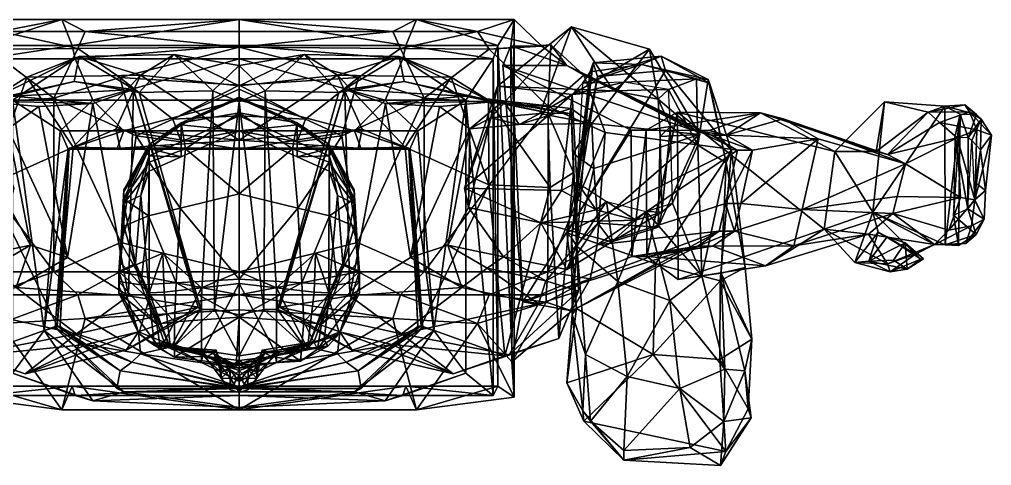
# Model space of a CAD drawing. Extents: x -3.92 to 3.92, y -1.16 to 1.17.
# Drawn here: x -1.14 to 3.92, y -1.16 to 1.17 of the extents above; entities that cross this region are included whole.
import ezdxf

# ---------------------------------------------------------------- set-up
doc = ezdxf.new("R2010")
doc.units = 0

# ---------------------------------------------------------------- blocks, each defined once
blk = doc.blocks.new('Cube')
at = {"layer": 'Meshes'}
mesh = blk.add_polyface(dxfattribs=at)
corners = [(-1.373372, 0.78206, 1.612115), (-1.706766, 0.781637, 2.048761), (-1.415087, 0.88395, 1.676785), (-1.577044, 0.88203, 2.254916), (-1.242259, 0.958495, 2.258084), (-1.432849, 1.021871, 1.68875), (-1.303426, 0.866958, 2.474197), (-1.609944, 0.567757, 2.657402), (-0.964696, 0.612161, 2.725745), (-1.180923, 0.60118, 0.977896), (-1.322887, 0.817465, 1.358009), (-0.853262, 0.817465, 1.349837), (-0.761695, 0.60118, 0.970737), (-0.931527, 0.441318, 0.678885), (-0.600835, 0.441318, 0.678885), (-1.105152, 0.721459, -0.763349), (-0.51345, 0.731569, -0.767346), (-0.834027, 0.82942, -1.277728), (-0.86511, 0.356437, -0.233447), (-0.641583, 0.450413, -0.233447), (-0.84071, 0.870977, 2.482102), (-0.801257, 0.958495, 2.285171), (-0.924187, 1.021871, 1.683001), (-1.34764, 0.886755, 1.50355), (-0.869228, 0.886755, 1.504915), (-0.535975, 0.415667, 2.956937), (-0.622229, 0.719049, 2.721795), (-1.735168, 0.631855, -6.793562), (-1.346424, 0.673793, -5.361043), (-1.173686, 0.142995, -5.408196), (-1.731555, 0.983348, -5.253246), (-1.310858, 0.51011, -4.377701), (-1.458907, 0.474171, -3.998127), (-1.202508, 0.451519, -4.069892), (-1.567257, 0.532761, -4.305936), (-1.376909, 0.598823, -3.689046), (-1.043315, 0.569351, -3.782417), (-1.729586, 0.531023, -3.540801), (-1.175863, 0.621556, -2.616659), (-0.76254, 0.584073, -2.769218), (-1.607751, 0.535326, -2.392582), (-1.298737, 0.601311, -1.408958), (-0.859678, 0.698916, -1.741445), (-0.550654, 0.656488, -1.990593), (-0.520507, 0.641489, -1.659853), (-1.301802, 0.161581, -1.34299)]
mesh.append_faces([[corners[k] for k in face] for face in [(0, 1, 2), (3, 4, 5), (2, 3, 5), (3, 6, 4), (7, 8, 6), (9, 10, 11), (12, 9, 11), (13, 9, 12), (14, 13, 12), (15, 16, 17), (16, 18, 19), (16, 15, 18), (4, 6, 20), (21, 4, 20), (22, 4, 21), (22, 5, 4), (23, 5, 22), (24, 23, 22), (25, 26, 8), (8, 20, 6), (8, 26, 20), (24, 11, 10), (23, 24, 10), (27, 28, 29), (28, 30, 31), (29, 28, 31), (31, 32, 33), (31, 34, 32), (33, 35, 36), (33, 32, 35), (35, 37, 38), (35, 38, 39), (36, 35, 39), (40, 41, 42), (38, 40, 42), (38, 42, 43), (39, 38, 43), (41, 15, 17), (42, 41, 17), (42, 17, 44), (43, 42, 44), (41, 45, 15)]])
mesh = blk.add_polyface(dxfattribs=at)
corners = [(-0.627398, -0.367466, 4.069356), (-0.599877, 0.064049, 3.818576), (-0.627398, -0.289998, 3.762071), (-0.599877, 0.124153, 4.125861), (-0.627398, -0.401982, 4.21578), (-0.599877, 0.135125, 4.272285), (-0.627398, -0.343069, 4.285899), (-0.601371, -0.054798, 4.390305), (-0.599877, 0.088533, 4.342404), (-0.622534, -0.238342, 4.357567), (-1.478766, -0.449127, 1.596035), (-1.415087, 0.88395, 1.676785), (-1.420644, -0.76095, 1.684977), (-1.373372, 0.78206, 1.612115), (-1.432849, 1.021871, 1.68875), (-1.609944, 0.567757, 2.657402), (-0.964695, -0.29284, 2.566086), (-0.964696, 0.612161, 2.725745), (-1.609349, -0.29284, 2.525285), (-0.620041, 0.351496, -0.053148), (-0.641583, 0.450413, -0.233447), (-0.86511, 0.356437, -0.233447), (-0.885078, 0.351496, -0.053148), (-0.636479, 0.345812, 0.154294), (-0.889989, 0.345812, 0.154294), (-0.931527, 0.441318, 0.678885), (-0.600835, 0.441318, 0.678885), (-1.322886, -0.936249, 1.358009), (-1.322887, 0.817465, 1.358009), (-1.180923, 0.60118, 0.977896), (-1.015113, -0.598255, 0.678885), (-0.932091, -0.57726, -0.035337), (-0.948697, -0.572765, -0.233447), (-1.679487, 0.13056, -6.709111), (-1.173686, 0.142995, -5.408196), (-1.571682, -0.036973, -5.329248), (-1.195858, 0.041894, -4.389563), (-1.377707, -0.21463, -4.356534), (-1.310858, 0.51011, -4.377701), (-1.087509, -0.153408, -4.101284), (-1.202508, 0.451519, -4.069892), (-1.043315, 0.569351, -3.782417), (-0.893692, -0.217705, -3.823261), (-0.76254, 0.584073, -2.769218), (-0.577051, -0.416924, -2.836332), (-0.550654, 0.656488, -1.990593), (-1.620253, 0.146846, -2.335595), (-1.301802, 0.161581, -1.34299), (-1.298737, 0.601311, -1.408958), (-1.385389, -0.729011, -1.520337), (-1.105152, 0.721459, -0.763349), (-1.432848, -0.944433, 1.698649), (-1.34764, 0.886755, 1.50355), (-0.616778, -0.139994, 2.871248), (-0.535975, 0.415667, 2.956937), (-1.347639, -0.886756, 1.50355)]
mesh.append_faces([[corners[k] for k in face] for face in [(0, 1, 2), (0, 3, 1), (4, 5, 3), (6, 5, 4), (7, 8, 6), (9, 7, 6), (10, 11, 12), (10, 13, 11), (12, 11, 14), (15, 16, 17), (15, 18, 16), (19, 20, 21), (22, 19, 21), (23, 19, 22), (24, 23, 22), (24, 25, 26), (23, 24, 26), (27, 28, 29), (30, 29, 25), (31, 24, 22), (32, 22, 21), (33, 34, 35), (35, 36, 37), (35, 34, 36), (34, 38, 36), (37, 36, 39), (36, 40, 39), (36, 38, 40), (40, 41, 42), (39, 40, 42), (42, 43, 44), (42, 41, 43), (44, 43, 45), (46, 47, 48), (46, 49, 47), (47, 21, 50), (47, 32, 21), (30, 25, 24), (51, 14, 52), (53, 17, 16), (53, 54, 17), (55, 52, 28)]])
mesh = blk.add_polyface(dxfattribs=at)
corners = [(-1.600108, -0.449704, 2.288909), (-1.242258, -0.560993, 2.299163), (-1.303425, -0.411623, 2.474197), (-1.420644, -0.76095, 1.684977), (-1.432848, -0.944433, 1.698649), (-1.432849, 1.021871, 1.68875), (-1.609349, -0.29284, 2.525285), (-0.964695, -0.29284, 2.566086), (-1.180922, -0.820662, 0.994879), (-0.853262, -0.936249, 1.349837), (-1.322886, -0.936249, 1.358009), (-0.761695, -0.964468, 0.98772), (-1.015113, -0.598255, 0.678885), (-0.600835, -0.916452, 0.678885), (-0.957576, -0.582432, 0.172104), (-0.840709, -0.411623, 2.466025), (-0.801257, -0.535571, 2.32625), (-0.924187, -1.011478, 1.6929), (-1.347639, -0.886756, 1.50355), (-0.869227, -0.886756, 1.504915), (-1.180923, 0.60118, 0.977896), (-0.932091, -0.57726, -0.035337), (-0.889989, 0.345812, 0.154294), (-0.948697, -0.572765, -0.233447), (-0.885078, 0.351496, -0.053148), (-1.377707, -0.21463, -4.356534), (-1.293105, -0.273221, -4.048725), (-1.599007, -0.339033, -4.000779), (-1.087509, -0.153408, -4.101284), (-1.161252, -0.373591, -3.754878), (-1.55919, -0.459217, -3.692497), (-0.893692, -0.217705, -3.823261), (-0.846769, -0.615182, -2.714307), (-1.40729, -0.724084, -2.60235), (-0.577051, -0.416924, -2.836332), (-0.589072, -0.700977, -1.882629), (-1.115148, -0.824245, -1.681281), (-1.666604, -0.63995, -2.502485), (-1.385389, -0.729011, -1.520337), (-0.796046, -0.671149, -1.005469), (-1.301802, 0.161581, -1.34299), (-1.34764, 0.886755, 1.50355), (-1.322887, 0.817465, 1.358009)]
mesh.append_faces([[corners[k] for k in face] for face in [(0, 1, 2), (3, 4, 1), (0, 3, 1), (3, 5, 4), (6, 2, 7), (8, 9, 10), (8, 11, 9), (12, 11, 8), (13, 12, 14), (1, 15, 2), (1, 16, 15), (17, 16, 1), (18, 19, 17), (7, 2, 15), (19, 10, 9), (19, 18, 10), (8, 10, 20), (12, 8, 20), (21, 14, 22), (23, 21, 24), (25, 26, 27), (25, 28, 26), (26, 29, 30), (27, 26, 30), (28, 31, 29), (26, 28, 29), (30, 32, 33), (30, 29, 32), (29, 34, 32), (29, 31, 34), (32, 35, 36), (33, 32, 36), (37, 36, 38), (37, 33, 36), (38, 39, 23), (38, 36, 39), (40, 38, 23), (14, 12, 22), (18, 4, 41), (18, 42, 10), (4, 17, 1), (18, 17, 4)]])
mesh = blk.add_polyface(dxfattribs=at)
corners = [(0, 0.534952, 4.568282), (0, 0.617598, 4.431037), (-0.302159, 0.483614, 4.455084), (-0.278721, 0.348138, 4.626844), (-0.468463, 0.370811, 4.468319), (0, 0.610499, 4.14444), (-0.302159, 0.473098, 4.168487), (-0.468463, 0.349335, 4.181722), (0, 0.441149, 3.542988), (-0.302159, 0.30605, 3.567035), (0, 0.520507, 3.121778), (-0.302159, 0.385408, 3.145825), (-0.761695, 0.60118, 0.970737), (-0.853262, 0.817465, 1.349837), (0, 0.817465, 1.334988), (0, 0.60118, 0.957729), (-0.600835, 0.441318, 0.678885), (0, 0.441318, 0.678885), (-0.620041, 0.351496, -0.053148), (0, 0.392742, -0.233448), (-0.641583, 0.450413, -0.233447), (0, 0.78226, -1.283302), (0, 0.592909, -1.659853), (-0.136354, 0.650581, -1.659853), (-0.338574, 0.839016, -1.279707), (-0.520507, 0.641489, -1.659853), (-0.834027, 0.82942, -1.277728), (0, 0.675747, -0.774609), (-0.51345, 0.731569, -0.767346), (0, 0.345812, 0.154294), (-0.636479, 0.345812, 0.154294), (-0.801257, 0.958495, 2.285171), (-0.84071, 0.870977, 2.482102), (0, 0.87828, 2.496464), (0, 0.958495, 2.334383), (0, 1.021871, 1.672556), (-0.924187, 1.021871, 1.683001), (-0.869228, 0.886755, 1.504915), (0, 0.886755, 1.507394), (0, 0.659087, 2.876531), (-0.345704, 0.502081, 2.928393), (-0.535975, 0.415667, 2.956937), (0, 0.678885, 2.714618), (-0.622229, 0.719049, 2.721795)]
mesh.append_faces([[corners[k] for k in face] for face in [(0, 1, 2), (3, 0, 2), (3, 2, 4), (1, 5, 6), (2, 1, 6), (2, 6, 7), (4, 2, 7), (6, 8, 9), (6, 5, 8), (8, 10, 11), (9, 8, 11), (12, 13, 14), (15, 12, 14), (16, 12, 15), (17, 16, 15), (18, 19, 20), (21, 22, 23), (24, 21, 23), (24, 23, 25), (26, 24, 25), (27, 21, 24), (28, 27, 24), (28, 24, 26), (28, 20, 19), (27, 28, 19), (29, 16, 17), (29, 30, 16), (31, 32, 33), (34, 31, 33), (35, 31, 34), (35, 36, 31), (37, 36, 35), (38, 37, 35), (10, 39, 40), (11, 10, 40), (11, 40, 41), (40, 42, 43), (40, 39, 42), (41, 40, 43), (43, 33, 32), (43, 42, 33), (38, 14, 13), (37, 38, 13)]])
mesh = blk.add_polyface(dxfattribs=at)
corners = [(0.302159, 0.483614, 4.455084), (0, 0.617598, 4.431037), (0, 0.534952, 4.568282), (0.278721, 0.348138, 4.626844), (0.468463, 0.370811, 4.468319), (0.302159, 0.473098, 4.168487), (0, 0.610499, 4.14444), (0.468463, 0.349335, 4.181722), (0.302159, 0.30605, 3.567035), (0, 0.441149, 3.542988), (0.302159, 0.385408, 3.145825), (0, 0.520507, 3.121778), (0, 0.817465, 1.334988), (0.853262, 0.817465, 1.349837), (0.761695, 0.60118, 0.970737), (0, 0.60118, 0.957729), (0.600835, 0.441318, 0.678885), (0, 0.441318, 0.678885), (0.641583, 0.450413, -0.233447), (0, 0.392742, -0.233448), (0.620041, 0.351496, -0.053148), (0.136354, 0.650581, -1.659853), (0, 0.592909, -1.659853), (0, 0.78226, -1.283302), (0.338574, 0.839016, -1.279707), (0.520507, 0.641489, -1.659853), (0.834027, 0.82942, -1.277728), (0, 0.675747, -0.774609), (0.51345, 0.731569, -0.767346), (0, 0.345812, 0.154294), (0.636479, 0.345812, 0.154294), (0, 0.87828, 2.496464), (0.84071, 0.870977, 2.482102), (0.801257, 0.958495, 2.285171), (0, 0.958495, 2.334383), (0, 1.021871, 1.672556), (0.924187, 1.021871, 1.683001), (0.869228, 0.886755, 1.504915), (0, 0.886755, 1.507394), (0.345704, 0.502081, 2.928393), (0, 0.659087, 2.876531), (0.535975, 0.415667, 2.956937), (0.622229, 0.719049, 2.721795), (0, 0.678885, 2.714618)]
mesh.append_faces([[corners[k] for k in face] for face in [(0, 1, 2), (0, 2, 3), (4, 0, 3), (5, 6, 1), (5, 1, 0), (7, 5, 0), (7, 0, 4), (8, 9, 5), (9, 6, 5), (10, 11, 9), (12, 13, 14), (12, 14, 15), (15, 14, 16), (15, 16, 17), (18, 19, 20), (21, 22, 23), (21, 23, 24), (25, 21, 24), (25, 24, 26), (24, 23, 27), (24, 27, 28), (26, 24, 28), (19, 18, 28), (19, 28, 27), (17, 16, 29), (16, 30, 29), (31, 32, 33), (31, 33, 34), (34, 33, 35), (33, 36, 35), (35, 36, 37), (35, 37, 38), (39, 40, 11), (39, 11, 10), (41, 39, 10), (42, 43, 39), (43, 40, 39), (42, 39, 41), (32, 31, 42), (31, 43, 42), (13, 12, 38), (13, 38, 37)]])
mesh = blk.add_polyface(dxfattribs=at)
corners = [(1.432849, 1.021871, 1.68875), (1.242259, 0.958495, 2.258084), (1.577044, 0.88203, 2.254916), (1.415087, 0.88395, 1.676785), (1.303426, 0.866958, 2.474197), (0.964696, 0.612161, 2.725745), (1.609944, 0.567757, 2.657402), (0.853262, 0.817465, 1.349837), (1.322887, 0.817465, 1.358009), (1.180923, 0.60118, 0.977896), (0.761695, 0.60118, 0.970737), (0.931527, 0.441318, 0.678885), (0.600835, 0.441318, 0.678885), (0.834027, 0.82942, -1.277728), (0.51345, 0.731569, -0.767346), (1.105152, 0.721459, -0.763349), (0.641583, 0.450413, -0.233447), (0.86511, 0.356437, -0.233447), (0.84071, 0.870977, 2.482102), (0.801257, 0.958495, 2.285171), (0.924187, 1.021871, 1.683001), (1.34764, 0.886755, 1.50355), (0.869228, 0.886755, 1.504915), (0.622229, 0.719049, 2.721795), (0.535975, 0.415667, 2.956937), (1.173686, 0.142995, -5.408196), (1.346424, 0.673793, -5.361043), (1.735168, 0.631855, -6.793562), (1.310858, 0.51011, -4.377701), (1.731555, 0.983348, -5.253246), (1.202508, 0.451519, -4.069892), (1.458907, 0.474171, -3.998127), (1.567257, 0.532761, -4.305936), (1.043315, 0.569351, -3.782417), (1.376909, 0.598823, -3.689046), (1.175863, 0.621556, -2.616659), (1.729586, 0.531023, -3.540801), (0.76254, 0.584073, -2.769218), (0.859678, 0.698916, -1.741445), (1.298737, 0.601311, -1.408958), (1.607751, 0.535326, -2.392582), (0.550654, 0.656488, -1.990593), (0.520507, 0.641489, -1.659853), (1.301802, 0.161581, -1.34299)]
mesh.append_faces([[corners[k] for k in face] for face in [(0, 1, 2), (0, 2, 3), (1, 4, 2), (4, 5, 6), (7, 8, 9), (7, 9, 10), (10, 9, 11), (10, 11, 12), (13, 14, 15), (16, 17, 14), (17, 15, 14), (18, 4, 1), (18, 1, 19), (19, 1, 20), (1, 0, 20), (20, 0, 21), (20, 21, 22), (5, 23, 24), (4, 18, 5), (18, 23, 5), (8, 7, 22), (8, 22, 21), (25, 26, 27), (28, 29, 26), (28, 26, 25), (30, 31, 28), (31, 32, 28), (33, 34, 30), (34, 31, 30), (35, 36, 34), (37, 35, 34), (37, 34, 33), (38, 39, 40), (38, 40, 35), (41, 38, 35), (41, 35, 37), (13, 15, 39), (13, 39, 38), (42, 13, 38), (42, 38, 41), (15, 17, 43), (15, 43, 39)]])
mesh = blk.add_polyface(dxfattribs=at)
corners = [(0.627398, -0.289998, 3.762071), (0.599877, 0.064049, 3.818576), (0.627398, -0.367466, 4.069356), (0.599877, 0.124153, 4.125861), (0.599877, 0.135125, 4.272285), (0.627398, -0.401982, 4.21578), (0.627398, -0.343069, 4.285899), (0.599877, 0.088533, 4.342404), (0.601371, -0.054798, 4.390305), (0.622534, -0.238342, 4.357567), (1.420644, -0.76095, 1.684977), (1.415087, 0.88395, 1.676785), (1.478766, -0.449127, 1.596035), (1.373372, 0.78206, 1.612115), (1.432849, 1.021871, 1.68875), (0.964696, 0.612161, 2.725745), (0.964695, -0.29284, 2.566086), (1.609944, 0.567757, 2.657402), (1.609349, -0.29284, 2.525285), (0.86511, 0.356437, -0.233447), (0.641583, 0.450413, -0.233447), (0.620041, 0.351496, -0.053148), (0.885078, 0.351496, -0.053148), (0.636479, 0.345812, 0.154294), (0.889989, 0.345812, 0.154294), (0.600835, 0.441318, 0.678885), (0.931527, 0.441318, 0.678885), (1.180923, 0.60118, 0.977896), (1.322887, 0.817465, 1.358009), (1.322886, -0.936249, 1.358009), (1.015113, -0.598255, 0.678885), (0.932091, -0.57726, -0.035337), (0.948697, -0.572765, -0.233447), (1.571682, -0.036973, -5.329248), (1.173686, 0.142995, -5.408196), (1.679487, 0.13056, -6.709111), (1.377707, -0.21463, -4.356534), (1.195858, 0.041894, -4.389563), (1.310858, 0.51011, -4.377701), (1.087509, -0.153408, -4.101284), (1.202508, 0.451519, -4.069892), (0.893692, -0.217705, -3.823261), (1.043315, 0.569351, -3.782417), (0.577051, -0.416924, -2.836332), (0.76254, 0.584073, -2.769218), (0.550654, 0.656488, -1.990593), (1.298737, 0.601311, -1.408958), (1.301802, 0.161581, -1.34299), (1.620253, 0.146846, -2.335595), (1.385389, -0.729011, -1.520337), (1.34764, 0.886755, 1.50355), (1.432848, -0.944433, 1.698649), (0.616778, -0.139994, 2.871248), (0.535975, 0.415667, 2.956937), (1.347639, -0.886756, 1.50355)]
mesh.append_faces([[corners[k] for k in face] for face in [(0, 1, 2), (1, 3, 2), (3, 4, 5), (5, 4, 6), (4, 7, 6), (6, 7, 8), (6, 8, 9), (10, 11, 12), (11, 13, 12), (14, 11, 10), (15, 16, 17), (16, 18, 17), (19, 20, 21), (19, 21, 22), (22, 21, 23), (22, 23, 24), (25, 26, 24), (25, 24, 23), (27, 28, 29), (26, 27, 30), (22, 24, 31), (19, 22, 32), (33, 34, 35), (36, 37, 33), (37, 34, 33), (37, 38, 34), (39, 37, 36), (39, 40, 37), (40, 38, 37), (41, 42, 40), (41, 40, 39), (43, 44, 41), (44, 42, 41), (45, 44, 43), (46, 47, 48), (47, 49, 48), (19, 32, 47), (24, 26, 30), (50, 14, 51), (16, 15, 52), (15, 53, 52), (28, 50, 54)]])
mesh = blk.add_polyface(dxfattribs=at)
corners = [(1.303425, -0.411623, 2.474197), (1.242258, -0.560993, 2.299163), (1.600108, -0.449704, 2.288909), (1.432848, -0.944433, 1.698649), (1.420644, -0.76095, 1.684977), (1.432849, 1.021871, 1.68875), (0.964695, -0.29284, 2.566086), (1.609349, -0.29284, 2.525285), (1.322886, -0.936249, 1.358009), (0.853262, -0.936249, 1.349837), (1.180922, -0.820662, 0.994879), (0.761695, -0.964468, 0.98772), (1.015113, -0.598255, 0.678885), (0.957576, -0.582432, 0.172104), (0.600835, -0.916452, 0.678885), (0.840709, -0.411623, 2.466025), (0.801257, -0.535571, 2.32625), (0.924187, -1.011478, 1.6929), (1.347639, -0.886756, 1.50355), (0.869227, -0.886756, 1.504915), (1.180923, 0.60118, 0.977896), (0.889989, 0.345812, 0.154294), (0.932091, -0.57726, -0.035337), (0.885078, 0.351496, -0.053148), (0.948697, -0.572765, -0.233447), (1.599007, -0.339033, -4.000779), (1.293105, -0.273221, -4.048725), (1.377707, -0.21463, -4.356534), (1.087509, -0.153408, -4.101284), (1.55919, -0.459217, -3.692497), (1.161252, -0.373591, -3.754878), (0.893692, -0.217705, -3.823261), (1.40729, -0.724084, -2.60235), (0.846769, -0.615182, -2.714307), (0.577051, -0.416924, -2.836332), (1.115148, -0.824245, -1.681281), (0.589072, -0.700977, -1.882629), (1.385389, -0.729011, -1.520337), (1.666604, -0.63995, -2.502485), (0.796046, -0.671149, -1.005469), (1.301802, 0.161581, -1.34299), (1.34764, 0.886755, 1.50355), (1.322887, 0.817465, 1.358009)]
mesh.append_faces([[corners[k] for k in face] for face in [(0, 1, 2), (1, 3, 4), (1, 4, 2), (3, 5, 4), (6, 0, 7), (8, 9, 10), (9, 11, 10), (10, 11, 12), (13, 12, 14), (0, 15, 1), (15, 16, 1), (1, 16, 17), (1, 17, 3), (3, 17, 18), (17, 19, 18), (15, 0, 6), (9, 8, 19), (8, 18, 19), (20, 8, 10), (20, 10, 12), (21, 13, 22), (23, 22, 24), (25, 26, 27), (26, 28, 27), (29, 30, 26), (29, 26, 25), (30, 31, 28), (30, 28, 26), (32, 33, 29), (33, 30, 29), (33, 34, 30), (34, 31, 30), (35, 36, 33), (35, 33, 32), (37, 35, 38), (35, 32, 38), (24, 39, 37), (39, 35, 37), (24, 37, 40), (21, 12, 13), (41, 3, 18), (8, 42, 18)]])
mesh = blk.add_polyface(dxfattribs=at)
corners = [(1.845332, 0.796205, -7.818512), (1.731704, -0.114817, -7.672241), (1.866604, 0.724302, -7.961613), (1.707766, -0.089554, -7.921942), (1.828701, 0.749811, -7.565182), (1.7603, -0.157992, -7.367182), (1.789343, 0.688909, -7.137147), (1.759474, 0.175213, -7.072292), (1.373372, 0.78206, 1.612115), (1.706766, 0.781637, 2.048761), (2.369824, 0.443466, 0.553722), (1.478766, -0.449127, 1.596035), (2.043044, 0.445306, 0.401463), (1.415087, 0.88395, 1.676785), (1.577044, 0.88203, 2.254916), (1.624329, 0.890157, 2.259058), (1.796561, 0.732591, 2.171437), (1.609944, 0.567757, 2.657402), (1.609349, -0.29284, 2.525285), (1.906521, 0.433323, 2.414227), (1.303426, 0.866958, 2.474197), (1.735168, 0.631855, -6.793562), (1.951503, 0.650626, -6.750188), (2.005678, 0.694931, -7.094064), (1.860407, 0.031273, -6.785388), (1.679487, 0.13056, -6.709111), (1.346424, 0.673793, -5.361043), (1.731555, 0.983348, -5.253246), (1.173686, 0.142995, -5.408196), (1.567257, 0.532761, -4.305936), (1.838322, 0.480651, -4.191996), (2.138715, 0.866704, -5.082099), (1.310858, 0.51011, -4.377701), (1.458907, 0.474171, -3.998127), (1.729972, 0.558772, -3.877676), (1.740279, 0.324004, -3.843959), (1.848628, 0.245883, -4.158278), (1.76007, -0.151477, -3.946744), (1.376909, 0.598823, -3.689046), (1.729586, 0.531023, -3.540801), (1.742995, 0.225572, -3.496932), (1.175863, 0.621556, -2.616659), (1.607751, 0.535326, -2.392582), (1.620253, 0.146846, -2.335595), (1.298737, 0.601311, -1.408958)]
mesh.append_faces([[corners[k] for k in face] for face in [(0, 1, 2), (1, 3, 2), (4, 5, 1), (4, 1, 0), (6, 7, 4), (7, 5, 4), (8, 9, 10), (11, 8, 12), (13, 14, 9), (13, 9, 8), (14, 15, 9), (15, 16, 9), (17, 18, 19), (15, 17, 16), (17, 19, 16), (20, 15, 14), (20, 17, 15), (21, 22, 23), (21, 23, 6), (24, 25, 7), (25, 21, 7), (21, 6, 7), (26, 27, 22), (26, 22, 21), (28, 21, 25), (29, 30, 31), (29, 31, 27), (32, 29, 27), (33, 34, 30), (33, 30, 29), (34, 35, 30), (35, 36, 30), (35, 37, 36), (38, 39, 34), (38, 34, 33), (39, 40, 35), (39, 35, 34), (40, 37, 35), (41, 42, 39), (42, 43, 40), (42, 40, 39), (44, 43, 42)]])
mesh = blk.add_polyface(dxfattribs=at)
corners = [(2.220997, 0.756358, -7.937686), (1.866604, 0.724302, -7.961613), (1.707766, -0.089554, -7.921942), (2.564892, 0.337771, -7.901102), (2.199724, 0.82984, -7.831677), (1.845332, 0.796205, -7.818512), (2.450443, 0.689946, -7.874859), (2.382426, 0.712671, -7.441947), (2.096442, 0.786826, -7.524027), (2.443192, 0.709056, -7.584347), (1.828701, 0.749811, -7.565182), (2.257333, 0.065535, -7.036491), (2.247364, 0.46415, -6.974963), (2.390396, 0.366661, -7.263831), (2.236752, 0.656633, -7.014215), (2.005678, 0.694931, -7.094064), (1.789343, 0.688909, -7.137147), (2.124197, -0.212371, 0.20835), (2.121558, 0.445306, 0.228732), (2.2835, 0.538297, -0.331851), (2.043044, 0.445306, 0.401463), (2.369824, 0.443466, 0.553722), (2.448338, 0.443466, 0.380991), (2.045683, -0.212371, 0.38108), (1.373372, 0.78206, 1.612115), (1.706766, 0.781637, 2.048761), (1.796561, 0.732591, 2.171437), (2.459382, 0.419873, 0.59743), (1.906521, 0.433323, 2.414227), (1.864951, -0.150922, 2.288819), (2.597244, 0.341016, 0.704223), (1.951503, 0.650626, -6.750188), (2.182577, 0.607443, -6.672872), (2.193189, 0.412894, -6.645649), (2.203158, 0.018869, -6.731816), (1.731555, 0.983348, -5.253246), (2.138715, 0.866704, -5.082099), (2.399834, 0.423213, -5.031453), (2.183925, -0.059456, -5.185843), (1.838322, 0.480651, -4.191996), (1.848628, 0.245883, -4.158278), (1.86842, -0.03868, -4.261063)]
mesh.append_faces([[corners[k] for k in face] for face in [(0, 1, 2), (3, 0, 2), (4, 5, 1), (4, 1, 0), (4, 0, 6), (7, 8, 9), (8, 4, 9), (8, 10, 5), (8, 5, 4), (11, 12, 13), (12, 14, 13), (14, 7, 13), (15, 16, 8), (16, 10, 8), (14, 15, 7), (15, 8, 7), (17, 18, 19), (20, 21, 22), (20, 22, 18), (23, 20, 18), (24, 21, 20), (25, 26, 27), (25, 27, 21), (28, 29, 30), (26, 28, 30), (26, 30, 27), (31, 32, 14), (31, 14, 15), (32, 33, 12), (32, 12, 14), (33, 34, 12), (34, 11, 12), (35, 36, 32), (35, 32, 31), (36, 37, 32), (37, 33, 32), (37, 38, 33), (38, 34, 33), (39, 40, 37), (39, 37, 36), (40, 41, 37), (41, 38, 37)]])
mesh = blk.add_polyface(dxfattribs=at)
corners = [(2.564892, 0.337771, -7.901102), (2.450443, 0.689946, -7.874859), (2.220997, 0.756358, -7.937686), (2.538553, 0.274594, -7.711964), (2.637513, -0.268887, -7.881016), (2.443192, 0.709056, -7.584347), (2.199724, 0.82984, -7.831677), (2.390396, 0.366661, -7.263831), (2.382426, 0.712671, -7.441947), (2.411655, -0.312604, -7.381032), (2.257333, 0.065535, -7.036491), (3.301651, 0.019242, -1.817638), (3.363061, 0.593387, -1.741405), (3.676681, 0.570153, -2.119983), (3.104249, 0.334936, -1.26977), (3.318709, 0.333803, -1.211837), (3.590799, 0.538983, -1.724747), (3.377693, 0.319265, -1.194758), (3.04906, -0.070326, -1.292024), (3.428131, 0.099657, -1.176282), (3.406646, 0.010836, -1.180681), (3.758304, 0.095104, -1.673445), (3.472663, 0.270673, -1.14448), (3.741856, 0.405653, -1.678175), (2.2835, 0.538297, -0.331851), (2.715949, 0.535862, -0.130357), (2.834467, 0.50464, -0.072515), (2.286993, -0.33205, -0.358825), (2.934386, 0.033007, -0.014863), (3.016908, 0.400284, 0.068812), (2.121558, 0.445306, 0.228732), (2.448338, 0.443466, 0.380991), (2.537896, 0.419873, 0.424699), (2.675758, 0.341016, 0.531493), (2.6134, 0.063484, 0.468264), (2.369824, 0.443466, 0.553722), (2.459382, 0.419873, 0.59743), (2.597244, 0.341016, 0.704223), (2.534885, 0.063484, 0.640995)]
mesh.append_faces([[corners[k] for k in face] for face in [(0, 1, 2), (3, 0, 4), (3, 5, 1), (3, 1, 0), (5, 6, 1), (7, 8, 5), (7, 5, 3), (9, 7, 3), (10, 7, 9), (11, 12, 13), (14, 15, 12), (15, 16, 12), (15, 17, 16), (18, 14, 11), (14, 12, 11), (19, 20, 21), (17, 22, 23), (24, 25, 14), (25, 15, 14), (25, 26, 15), (26, 17, 15), (27, 24, 18), (24, 14, 18), (28, 20, 19), (29, 28, 22), (28, 19, 22), (26, 29, 22), (26, 22, 17), (30, 31, 25), (30, 25, 24), (31, 32, 25), (32, 26, 25), (33, 34, 29), (34, 28, 29), (32, 33, 29), (32, 29, 26), (35, 36, 32), (35, 32, 31), (37, 38, 33), (38, 34, 33), (36, 37, 33), (36, 33, 32)]])
mesh = blk.add_polyface(dxfattribs=at)
corners = [(-0.599877, 0.064049, 3.818576), (-0.512115, 0.104594, 3.603378), (-0.539637, -0.249453, 3.546873), (-0.627398, -0.289998, 3.762071), (-0.627398, -0.343069, 4.285899), (-0.599877, 0.088533, 4.342404), (-0.599877, 0.135125, 4.272285), (-0.468463, 0.311052, 3.15906), (-0.468321, -0.401972, 3.168496), (-0.468463, 0.231694, 3.58027), (-0.468463, 0.349335, 4.181722), (-0.599877, 0.124153, 4.125861), (-0.468463, 0.370811, 4.468319), (-0.468463, 0.279616, 4.605564), (-0.471389, -0.000926, 4.699318), (-0.601371, -0.054798, 4.390305), (-0.512811, -0.360179, 4.635242), (0, -0.330208, 4.721148), (0, 0.114531, 4.83441), (-0.306563, 0.040089, 4.761845), (-0.327711, -0.349512, 4.657393), (0, 0.534952, 4.568282), (-0.278721, 0.348138, 4.626844), (-0.302159, 0.30605, 3.567035), (-0.302159, 0.473098, 4.168487), (-0.302159, 0.385408, 3.145825), (-0.620041, 0.351496, -0.053148), (0, 0.351496, -0.053148), (0, 0.392742, -0.233448), (0, 0.345812, 0.154294), (-0.636479, 0.345812, 0.154294), (-0.199461, -0.48926, -1.99942), (-0.520507, 0.641489, -1.659853), (-0.136354, 0.650581, -1.659853), (-0.128652, -0.48926, -1.99942), (0, 0.592909, -1.659853), (0, -0.516506, -1.99942), (-0.535975, 0.415667, 2.956937), (-0.397822, -0.194254, 2.867095), (-0.616778, -0.139994, 2.871248), (-0.622228, -0.292839, 2.618815), (-0.577051, -0.416924, -2.836332), (-0.550654, 0.656488, -1.990593), (-0.212807, -0.476563, -2.100898)]
mesh.append_faces([[corners[k] for k in face] for face in [(0, 1, 2), (3, 0, 2), (4, 5, 6), (1, 7, 8), (2, 1, 8), (1, 9, 7), (1, 0, 9), (0, 10, 9), (0, 11, 10), (6, 12, 10), (11, 6, 10), (5, 13, 12), (6, 5, 12), (5, 14, 13), (5, 15, 14), (15, 16, 14), (17, 18, 19), (20, 17, 19), (20, 19, 14), (18, 21, 22), (19, 18, 22), (19, 22, 13), (14, 19, 13), (13, 22, 12), (10, 23, 9), (10, 24, 23), (23, 25, 7), (9, 23, 7), (26, 27, 28), (29, 27, 26), (30, 29, 26), (31, 32, 33), (34, 31, 33), (34, 33, 35), (36, 34, 35), (7, 25, 37), (38, 39, 40), (41, 42, 43), (42, 32, 31), (43, 42, 31), (7, 37, 39), (8, 7, 39)]])
mesh = blk.add_polyface(dxfattribs=at)
corners = [(0.539637, -0.249453, 3.546873), (0.512115, 0.104594, 3.603378), (0.599877, 0.064049, 3.818576), (0.627398, -0.289998, 3.762071), (0.468321, -0.401972, 3.168496), (0.468463, 0.311052, 3.15906), (0.468463, 0.231694, 3.58027), (0.468463, 0.349335, 4.181722), (0.599877, 0.124153, 4.125861), (0.468463, 0.370811, 4.468319), (0.599877, 0.135125, 4.272285), (0.468463, 0.279616, 4.605564), (0.599877, 0.088533, 4.342404), (0.471389, -0.000926, 4.699318), (0.601371, -0.054798, 4.390305), (0.512811, -0.360179, 4.635242), (0.306563, 0.040089, 4.761845), (0, 0.114531, 4.83441), (0, -0.330208, 4.721148), (0.327711, -0.349512, 4.657393), (0.278721, 0.348138, 4.626844), (0, 0.534952, 4.568282), (0.302159, 0.30605, 3.567035), (0.302159, 0.473098, 4.168487), (0.302159, 0.385408, 3.145825), (0, 0.441149, 3.542988), (0, 0.392742, -0.233448), (0, 0.351496, -0.053148), (0.620041, 0.351496, -0.053148), (0, 0.345812, 0.154294), (0.636479, 0.345812, 0.154294), (0.136354, 0.650581, -1.659853), (0.520507, 0.641489, -1.659853), (0.199461, -0.48926, -1.99942), (0.128652, -0.48926, -1.99942), (0, 0.592909, -1.659853), (0, -0.516506, -1.99942), (0.535975, 0.415667, 2.956937), (0.622228, -0.292839, 2.618815), (0.616778, -0.139994, 2.871248), (0.397822, -0.194254, 2.867095), (0.212807, -0.476563, -2.100898), (0.550654, 0.656488, -1.990593), (0.577051, -0.416924, -2.836332)]
mesh.append_faces([[corners[k] for k in face] for face in [(0, 1, 2), (0, 2, 3), (4, 5, 1), (4, 1, 0), (5, 6, 1), (6, 2, 1), (6, 7, 2), (7, 8, 2), (7, 9, 10), (7, 10, 8), (9, 11, 12), (9, 12, 10), (11, 13, 12), (13, 14, 12), (13, 15, 14), (16, 17, 18), (16, 18, 19), (13, 16, 19), (20, 21, 17), (20, 17, 16), (11, 20, 16), (11, 16, 13), (9, 20, 11), (6, 22, 7), (22, 23, 7), (24, 25, 22), (5, 24, 22), (5, 22, 6), (26, 27, 28), (28, 27, 29), (28, 29, 30), (31, 32, 33), (31, 33, 34), (35, 31, 34), (35, 34, 36), (37, 24, 5), (38, 39, 40), (41, 42, 43), (33, 32, 42), (33, 42, 41), (39, 37, 5), (39, 5, 4)]])
mesh = blk.add_polyface(dxfattribs=at)
corners = [(3.831129, 0.082983, -2.629169), (3.862575, 0.342434, -2.613393), (3.818322, 0.390954, -2.634579), (3.837327, 0.171672, -2.63022), (3.797506, 0.035245, -2.643331), (3.798571, 0.40547, -2.635882), (3.729037, 0.406602, -2.637129), (3.722023, 0.001943, -2.64761), (3.756547, 0.528415, -2.320638), (3.841887, 0.526504, -2.319108), (3.866126, 0.501994, -2.317509), (3.747939, -0.154831, -2.333502), (3.889452, 0.131749, -2.31216), (3.881845, -0.017998, -2.310869), (3.920438, 0.420071, -2.291507), (3.676681, 0.570153, -2.119983), (3.781272, 0.577448, -2.039711), (3.805099, 0.54004, -2.016046), (3.678189, -0.152348, -2.141046), (3.833545, 0.082915, -1.981281), (3.843464, 0.446672, -1.946382), (3.363061, 0.593387, -1.741405), (3.590799, 0.538983, -1.724747), (3.649318, 0.484857, -1.70785), (3.301651, 0.019242, -1.817638), (3.758304, 0.095104, -1.673445), (3.698435, -0.074532, -1.719369), (3.741856, 0.405653, -1.678175), (3.377693, 0.319265, -1.194758), (3.472663, 0.270673, -1.14448), (3.428131, 0.099657, -1.176282)]
mesh.append_faces([[corners[k] for k in face] for face in [(0, 1, 2), (3, 1, 0), (2, 0, 4), (4, 2, 5), (4, 5, 6), (4, 6, 7), (8, 9, 5), (8, 5, 6), (9, 10, 5), (10, 2, 5), (11, 8, 7), (8, 6, 7), (12, 13, 0), (12, 0, 3), (14, 12, 1), (12, 3, 1), (10, 14, 1), (10, 1, 2), (15, 16, 9), (15, 9, 8), (16, 17, 10), (16, 10, 9), (18, 15, 8), (18, 8, 11), (19, 13, 12), (20, 19, 14), (19, 12, 14), (17, 20, 14), (17, 14, 10), (21, 22, 15), (22, 16, 15), (22, 23, 17), (22, 17, 16), (24, 15, 18), (25, 26, 19), (27, 25, 19), (27, 19, 20), (23, 27, 20), (23, 20, 17), (28, 23, 22), (29, 30, 25), (29, 25, 27), (28, 27, 23)]])
mesh = blk.add_polyface(dxfattribs=at)
corners = [(2.564892, 0.337771, -7.901102), (1.707766, -0.089554, -7.921942), (2.169015, -0.250373, -7.908076), (1.731704, -0.114817, -7.672241), (1.7603, -0.157992, -7.367182), (1.735883, -0.51524, -7.757472), (1.757156, -0.483724, -7.906682), (2.121285, 0.021664, -7.063085), (2.257333, 0.065535, -7.036491), (2.411655, -0.312604, -7.381032), (2.244683, -0.441193, -7.380942), (1.759474, 0.175213, -7.072292), (1.914582, 0.074587, -7.09073), (1.973375, -0.342023, -7.395947), (2.124197, -0.212371, 0.20835), (2.2835, 0.538297, -0.331851), (2.286993, -0.33205, -0.358825), (2.390362, -0.158245, 0.547784), (2.045683, -0.212371, 0.38108), (2.468876, -0.158245, 0.375054), (2.121558, 0.445306, 0.228732), (1.734102, -0.49487, 2.064023), (2.501758, -0.080659, 0.627987), (1.478766, -0.449127, 1.596035), (2.043044, 0.445306, 0.401463), (1.864951, -0.150922, 2.288819), (1.828337, -0.328457, 2.249929), (2.534885, 0.063484, 0.640995), (2.597244, 0.341016, 0.704223), (1.609349, -0.29284, 2.525285), (1.906521, 0.433323, 2.414227), (2.06711, -0.023265, -6.761083), (1.860407, 0.031273, -6.785388), (2.203158, 0.018869, -6.731816), (1.941995, -0.135828, -5.25723), (1.571682, -0.036973, -5.329248), (1.679487, 0.13056, -6.709111), (2.183925, -0.059456, -5.185843), (1.707356, -0.280442, -4.308588), (1.377707, -0.21463, -4.356534), (1.86842, -0.03868, -4.261063), (1.76007, -0.151477, -3.946744), (1.599007, -0.339033, -4.000779), (1.848628, 0.245883, -4.158278), (1.742995, 0.225572, -3.496932), (1.768746, -0.393064, -3.630663), (1.620253, 0.146846, -2.335595), (1.666604, -0.63995, -2.502485)]
mesh.append_faces([[corners[k] for k in face] for face in [(0, 1, 2), (3, 4, 5), (2, 1, 6), (1, 3, 6), (7, 8, 9), (7, 9, 10), (11, 12, 4), (12, 13, 4), (12, 7, 13), (7, 10, 13), (14, 15, 16), (17, 18, 19), (18, 14, 19), (18, 20, 14), (21, 17, 22), (23, 18, 17), (23, 24, 18), (25, 26, 22), (25, 22, 27), (25, 27, 28), (29, 26, 25), (29, 25, 30), (31, 32, 12), (31, 12, 7), (32, 11, 12), (33, 31, 7), (33, 7, 8), (34, 35, 31), (35, 32, 31), (35, 36, 32), (37, 34, 33), (34, 31, 33), (38, 39, 35), (38, 35, 34), (40, 38, 34), (40, 34, 37), (41, 42, 38), (41, 38, 40), (41, 40, 43), (44, 45, 41), (46, 47, 44), (47, 45, 44)]])
mesh = blk.add_polyface(dxfattribs=at)
corners = [(2.506781, -0.338369, -7.894984), (2.637513, -0.268887, -7.881016), (2.564892, 0.337771, -7.901102), (2.169015, -0.250373, -7.908076), (2.507412, -1.300957, -7.804362), (2.668089, -1.052154, -7.857248), (2.536318, -1.228498, -7.88995), (2.651779, -1.005282, -7.915138), (2.349901, -1.207036, -7.682028), (2.526056, -1.071976, -7.659642), (2.670775, -0.642144, -7.899228), (2.505042, -0.749491, -7.894499), (2.635239, -0.807431, -7.698318), (2.157218, -0.722564, -7.878487), (2.530664, -0.799117, -7.628883), (2.295541, -0.900026, -7.546381), (2.244683, -0.441193, -7.380942), (2.411655, -0.312604, -7.381032), (2.512518, -0.298644, -7.613514), (2.538553, 0.274594, -7.711964), (3.04906, -0.070326, -1.292024), (3.301651, 0.019242, -1.817638), (3.208836, -0.244283, -1.848584), (2.890546, -0.157746, -0.032078), (2.743128, -0.260422, -0.138214), (3.279263, -0.09666, -1.199214), (3.406646, 0.010836, -1.180681), (2.286993, -0.33205, -0.358825), (2.934386, 0.033007, -0.014863), (2.580272, -0.080659, 0.455256), (2.468876, -0.158245, 0.375054), (2.124197, -0.212371, 0.20835), (2.6134, 0.063484, 0.468264), (2.501758, -0.080659, 0.627987), (2.390362, -0.158245, 0.547784), (2.534885, 0.063484, 0.640995)]
mesh.append_faces([[corners[k] for k in face] for face in [(0, 1, 2), (0, 2, 3), (4, 5, 6), (5, 7, 6), (8, 9, 4), (9, 5, 4), (10, 11, 7), (11, 6, 7), (12, 10, 7), (12, 7, 5), (11, 13, 6), (14, 12, 9), (12, 5, 9), (15, 14, 9), (15, 9, 8), (16, 17, 14), (16, 14, 15), (17, 18, 14), (18, 12, 14), (0, 13, 11), (18, 1, 10), (18, 10, 12), (1, 0, 10), (0, 11, 10), (18, 19, 1), (17, 19, 18), (20, 21, 22), (23, 24, 25), (23, 25, 26), (24, 27, 20), (24, 20, 25), (28, 23, 26), (29, 30, 23), (30, 24, 23), (30, 31, 24), (31, 27, 24), (32, 29, 28), (29, 23, 28), (33, 34, 29), (34, 30, 29), (35, 33, 29), (35, 29, 32)]])
mesh = blk.add_polyface(dxfattribs=at)
corners = [(-0.522331, -0.612914, 4.071123), (-0.468321, -0.4351, 3.344329), (-0.440685, -0.676249, 3.634382), (-0.470893, -0.654665, 4.068272), (-0.390914, -0.657134, 3.147215), (-0.627398, -0.401982, 4.21578), (-0.599877, 0.124153, 4.125861), (-0.627398, -0.367466, 4.069356), (-0.539637, -0.249453, 3.546873), (-0.468321, -0.401972, 3.168496), (-0.627398, -0.289998, 3.762071), (-0.408758, -0.694826, 4.357721), (-0.429408, -0.565161, 4.494965), (-0.627398, -0.343069, 4.285899), (-0.601371, -0.054798, 4.390305), (-0.622534, -0.238342, 4.357567), (-0.512811, -0.360179, 4.635242), (-0.327711, -0.349512, 4.657393), (-0.471389, -0.000926, 4.699318), (-0.761695, -0.964468, 0.98772), (0, -0.936249, 1.334988), (-0.853262, -0.936249, 1.349837), (-0.600835, -0.916452, 0.678885), (0, -0.998457, 0.974711), (-1.015113, -0.598255, 0.678885), (-0.620041, -0.808011, -0.053148), (-0.948697, -0.572765, -0.233447), (-0.557996, -0.762231, -0.233447), (-0.932091, -0.57726, -0.035337), (-0.957576, -0.582432, 0.172104), (-0.636478, -0.900629, 0.154294), (-0.51345, -0.719036, -1.009466), (-0.524922, -0.605081, -1.356395), (-0.338574, -0.680078, -1.358373), (-0.796046, -0.671149, -1.005469), (-0.801257, -0.535571, 2.32625), (0, -0.411622, 2.451176), (-0.840709, -0.411623, 2.466025), (-0.924187, -1.011478, 1.6929), (0, -1.011478, 1.682455), (-0.869227, -0.886756, 1.504915), (-0.616778, -0.139994, 2.871248), (-0.397822, -0.194254, 2.867095), (-0.964695, -0.29284, 2.566086), (-0.622228, -0.292839, 2.618815), (0, -0.886756, 1.507394), (-0.846769, -0.615182, -2.714307), (-0.212807, -0.476563, -2.100898), (-0.589072, -0.700977, -1.882629), (-0.577051, -0.416924, -2.836332), (-1.115148, -0.824245, -1.681281), (-0.199461, -0.48926, -1.99942)]
mesh.append_faces([[corners[k] for k in face] for face in [(0, 1, 2), (0, 2, 3), (1, 4, 2), (5, 6, 7), (8, 9, 1), (10, 8, 1), (10, 1, 0), (7, 10, 0), (5, 0, 11), (5, 7, 0), (5, 11, 12), (13, 5, 12), (14, 15, 16), (13, 12, 16), (15, 13, 16), (17, 18, 16), (11, 0, 3), (19, 20, 21), (22, 23, 19), (24, 22, 19), (25, 26, 27), (25, 28, 26), (29, 28, 25), (30, 29, 25), (31, 32, 33), (31, 34, 32), (34, 27, 26), (34, 31, 27), (22, 29, 30), (35, 36, 37), (38, 39, 35), (40, 39, 38), (9, 41, 42), (41, 43, 44), (44, 43, 37), (44, 37, 36), (45, 40, 21), (46, 47, 48), (46, 49, 47), (50, 32, 34), (50, 48, 32), (48, 51, 32)]])
mesh = blk.add_polyface(dxfattribs=at)
corners = [(0.443498, -0.646249, 3.641429), (0.468321, -0.4351, 3.344329), (0.522331, -0.612914, 4.071123), (0.462218, -0.679049, 4.052956), (0.390914, -0.657134, 3.147215), (0.627398, -0.367466, 4.069356), (0.599877, 0.124153, 4.125861), (0.627398, -0.401982, 4.21578), (0.468321, -0.401972, 3.168496), (0.539637, -0.249453, 3.546873), (0.627398, -0.289998, 3.762071), (0.408758, -0.694826, 4.357721), (0.429408, -0.565161, 4.494965), (0.627398, -0.343069, 4.285899), (0.512811, -0.360179, 4.635242), (0.622534, -0.238342, 4.357567), (0.601371, -0.054798, 4.390305), (0.471389, -0.000926, 4.699318), (0.327711, -0.349512, 4.657393), (0.853262, -0.936249, 1.349837), (0, -0.936249, 1.334988), (0.761695, -0.964468, 0.98772), (0, -0.998457, 0.974711), (0.600835, -0.916452, 0.678885), (1.015113, -0.598255, 0.678885), (0.557996, -0.762231, -0.233447), (0.948697, -0.572765, -0.233447), (0.620041, -0.808011, -0.053148), (0.932091, -0.57726, -0.035337), (0.957576, -0.582432, 0.172104), (0.636478, -0.900629, 0.154294), (0.338574, -0.680078, -1.358373), (0.524922, -0.605081, -1.356395), (0.51345, -0.719036, -1.009466), (0.796046, -0.671149, -1.005469), (0.840709, -0.411623, 2.466025), (0, -0.411622, 2.451176), (0.801257, -0.535571, 2.32625), (0, -1.011478, 1.682455), (0.924187, -1.011478, 1.6929), (0.869227, -0.886756, 1.504915), (0.397822, -0.194254, 2.867095), (0.616778, -0.139994, 2.871248), (0.622228, -0.292839, 2.618815), (0.964695, -0.29284, 2.566086), (0, -0.886756, 1.507394), (0.589072, -0.700977, -1.882629), (0.212807, -0.476563, -2.100898), (0.846769, -0.615182, -2.714307), (0.577051, -0.416924, -2.836332), (1.115148, -0.824245, -1.681281), (0.199461, -0.48926, -1.99942)]
mesh.append_faces([[corners[k] for k in face] for face in [(0, 1, 2), (3, 0, 2), (0, 4, 1), (5, 6, 7), (1, 8, 9), (1, 9, 10), (2, 1, 10), (2, 10, 5), (11, 2, 7), (2, 5, 7), (12, 11, 7), (12, 7, 13), (14, 15, 16), (14, 12, 13), (14, 13, 15), (14, 17, 18), (3, 2, 11), (19, 20, 21), (21, 22, 23), (21, 23, 24), (25, 26, 27), (26, 28, 27), (27, 28, 29), (27, 29, 30), (31, 32, 33), (32, 34, 33), (26, 25, 34), (25, 33, 34), (30, 29, 23), (35, 36, 37), (37, 38, 39), (39, 38, 40), (41, 42, 8), (43, 44, 42), (35, 44, 43), (36, 35, 43), (19, 40, 45), (46, 47, 48), (47, 49, 48), (34, 32, 50), (32, 46, 50), (32, 51, 46)]])
mesh = blk.add_polyface(dxfattribs=at)
corners = [(1.791775, -1.015362, -7.819925), (2.005107, -1.272701, -7.829959), (1.796247, -1.070419, -7.942564), (1.707675, -0.870959, -7.921758), (2.507412, -1.300957, -7.804362), (2.536318, -1.228498, -7.88995), (2.004168, -1.222393, -7.680324), (2.349901, -1.207036, -7.682028), (1.831024, -1.069705, -7.716293), (1.757156, -0.483724, -7.906682), (1.735883, -0.51524, -7.757472), (2.157218, -0.722564, -7.878487), (1.804531, -0.723596, -7.633893), (2.022392, -0.837135, -7.533191), (2.295541, -0.900026, -7.546381), (1.973375, -0.342023, -7.395947), (2.244683, -0.441193, -7.380942), (1.7603, -0.157992, -7.367182), (2.506781, -0.338369, -7.894984), (2.169015, -0.250373, -7.908076), (1.731704, -0.114817, -7.672241), (1.828337, -0.328457, 2.249929), (1.734102, -0.49487, 2.064023), (2.501758, -0.080659, 0.627987), (1.478766, -0.449127, 1.596035), (2.390362, -0.158245, 0.547784), (1.600581, -0.411623, 2.434172), (1.600108, -0.449704, 2.288909), (1.420644, -0.76095, 1.684977), (1.609349, -0.29284, 2.525285), (1.303425, -0.411623, 2.474197), (1.599007, -0.339033, -4.000779), (1.377707, -0.21463, -4.356534), (1.707356, -0.280442, -4.308588), (1.768746, -0.393064, -3.630663), (1.55919, -0.459217, -3.692497), (1.76007, -0.151477, -3.946744), (1.666604, -0.63995, -2.502485), (1.40729, -0.724084, -2.60235), (1.385389, -0.729011, -1.520337), (1.620253, 0.146846, -2.335595)]
mesh.append_faces([[corners[k] for k in face] for face in [(0, 1, 2), (0, 2, 3), (1, 4, 5), (1, 5, 2), (6, 7, 1), (7, 4, 1), (8, 6, 1), (8, 1, 0), (9, 10, 3), (10, 0, 3), (11, 9, 3), (11, 3, 2), (11, 2, 5), (10, 12, 0), (12, 8, 0), (12, 13, 8), (13, 6, 8), (13, 14, 6), (14, 7, 6), (15, 16, 13), (16, 14, 13), (17, 15, 12), (15, 13, 12), (17, 12, 10), (18, 19, 11), (19, 9, 11), (20, 10, 9), (21, 22, 23), (22, 24, 25), (26, 27, 21), (27, 22, 21), (27, 28, 22), (28, 24, 22), (29, 26, 21), (30, 27, 26), (30, 26, 29), (31, 32, 33), (34, 35, 31), (34, 31, 36), (37, 38, 34), (38, 35, 34), (39, 37, 40)]])
mesh = blk.add_polyface(dxfattribs=at)
corners = [(3.469741, -0.14096, -2.197423), (3.566431, -0.224458, -2.215704), (3.480657, -0.278684, -2.20402), (3.410213, -0.231364, -2.253203), (3.552744, -0.227132, -1.965514), (3.392343, -0.291932, -1.968394), (3.376517, -0.110879, -1.993577), (3.281442, -0.237215, -2.019877), (3.523917, -0.19975, -1.831677), (3.378121, -0.250407, -1.783713), (3.328959, -0.086414, -1.84503), (3.208836, -0.244283, -1.848584), (3.62234, -0.150125, -1.756298), (3.279263, -0.09666, -1.199214), (3.301651, 0.019242, -1.817638), (3.04906, -0.070326, -1.292024), (3.881845, -0.017998, -2.310869), (3.840579, -0.098601, -2.328251), (3.797506, 0.035245, -2.643331), (3.831129, 0.082983, -2.629169), (3.747939, -0.154831, -2.333502), (3.722023, 0.001943, -2.64761), (3.816795, -0.052598, -1.996542), (3.786055, -0.144462, -2.04771), (3.678189, -0.152348, -2.141046), (3.833545, 0.082915, -1.981281), (3.698435, -0.074532, -1.719369), (3.406646, 0.010836, -1.180681), (3.758304, 0.095104, -1.673445)]
mesh.append_faces([[corners[k] for k in face] for face in [(0, 1, 2), (0, 2, 3), (4, 5, 2), (4, 2, 1), (6, 4, 0), (4, 1, 0), (7, 6, 0), (7, 0, 3), (5, 7, 2), (7, 3, 2), (8, 9, 5), (8, 5, 4), (10, 8, 6), (8, 4, 6), (11, 10, 7), (10, 6, 7), (9, 11, 5), (11, 7, 5), (12, 13, 9), (12, 9, 8), (14, 12, 8), (14, 8, 10), (14, 10, 11), (13, 15, 9), (15, 11, 9), (16, 17, 18), (16, 18, 19), (17, 20, 21), (17, 21, 18), (22, 23, 16), (23, 17, 16), (23, 24, 17), (24, 20, 17), (25, 22, 16), (26, 12, 22), (12, 23, 22), (12, 14, 24), (12, 24, 23), (26, 22, 25), (27, 13, 12), (27, 12, 26), (27, 26, 28)]])
mesh = blk.add_polyface(dxfattribs=at)
corners = [(-0.397822, -0.194254, 2.867095), (0, -0.292839, 2.859548), (-0.195457, -0.374901, 3.093742), (-0.390914, -0.397571, 3.164692), (0, -0.352231, 3.022792), (-0.468321, -0.4351, 3.344329), (-0.468321, -0.401972, 3.168496), (-0.356613, -0.691298, 3.036204), (-0.390914, -0.657134, 3.147215), (-0.336904, -0.737421, 4.348608), (-0.470893, -0.654665, 4.068272), (-0.168452, -0.732702, 4.053732), (-0.440685, -0.676249, 3.634382), (-0.188706, -0.718212, 3.610389), (-0.120005, -0.699909, 3.753693), (-0.195457, -0.765025, 3.303374), (-0.133904, -0.716306, 3.903713), (-0.084226, -0.743682, 4.049593), (-0.090977, -0.784974, 3.779906), (-0.195457, -0.722974, 2.997231), (0, -0.777357, 3.001177), (-0.327711, -0.349512, 4.657393), (-0.336904, -0.55231, 4.539889), (0, -0.52896, 4.585629), (0, -0.330208, 4.721148), (-0.512811, -0.360179, 4.635242), (-0.429408, -0.565161, 4.494965), (-0.015065, -0.778556, 4.367076), (-0.408758, -0.694826, 4.357721), (-0.338574, -0.680078, -1.358373), (-0.199461, -0.48926, -1.99942), (-0.128652, -0.48926, -1.99942), (-0.524922, -0.605081, -1.356395), (0, -0.729825, -1.361968), (0, -0.516506, -1.99942), (0, -0.793241, -1.016728), (-0.51345, -0.719036, -1.009466), (-0.801257, -0.535571, 2.32625), (0, -0.489382, 2.375462), (0, -0.411622, 2.451176), (0, -1.011478, 1.682455), (-0.622228, -0.292839, 2.618815), (0, -0.292839, 2.714618), (-0.589072, -0.700977, -1.882629), (-0.212807, -0.476563, -2.100898)]
mesh.append_faces([[corners[k] for k in face] for face in [(0, 1, 2), (0, 2, 3), (1, 4, 2), (5, 6, 7), (5, 7, 8), (6, 3, 7), (9, 10, 11), (12, 8, 13), (12, 13, 14), (8, 15, 13), (10, 12, 16), (10, 16, 11), (12, 14, 16), (17, 11, 16), (16, 14, 18), (15, 7, 19), (15, 8, 7), (19, 2, 4), (20, 19, 4), (7, 3, 2), (19, 7, 2), (21, 22, 23), (24, 21, 23), (25, 26, 22), (21, 25, 22), (23, 9, 27), (23, 22, 9), (22, 28, 9), (22, 26, 28), (9, 28, 10), (29, 30, 31), (29, 32, 30), (33, 31, 34), (33, 29, 31), (35, 36, 29), (37, 38, 39), (40, 38, 37), (3, 6, 0), (0, 41, 42), (1, 0, 42), (42, 41, 39), (43, 44, 30)]])
mesh = blk.add_polyface(dxfattribs=at)
corners = [(0.195457, -0.374901, 3.093742), (0, -0.292839, 2.859548), (0.397822, -0.194254, 2.867095), (0.390914, -0.397571, 3.164692), (0, -0.352231, 3.022792), (0.356613, -0.691298, 3.036204), (0.468321, -0.401972, 3.168496), (0.468321, -0.4351, 3.344329), (0.390914, -0.657134, 3.147215), (0.168452, -0.732702, 4.053732), (0.462218, -0.679049, 4.052956), (0.320596, -0.757622, 4.369526), (0.188706, -0.718212, 3.610389), (0.443498, -0.646249, 3.641429), (0.120005, -0.699909, 3.753693), (0.195457, -0.765025, 3.303374), (0.133904, -0.716306, 3.903713), (0.084226, -0.743682, 4.049593), (0.090977, -0.784974, 3.779906), (0.195457, -0.722974, 2.997231), (0, -0.777357, 3.001177), (0, -0.52896, 4.585629), (0.336904, -0.55231, 4.539889), (0.327711, -0.349512, 4.657393), (0, -0.330208, 4.721148), (0.429408, -0.565161, 4.494965), (0.512811, -0.360179, 4.635242), (-0.015065, -0.778556, 4.367076), (0.408758, -0.694826, 4.357721), (0.128652, -0.48926, -1.99942), (0.199461, -0.48926, -1.99942), (0.338574, -0.680078, -1.358373), (0.524922, -0.605081, -1.356395), (0, -0.516506, -1.99942), (0, -0.729825, -1.361968), (0.51345, -0.719036, -1.009466), (0, -0.793241, -1.016728), (0, -0.411622, 2.451176), (0, -0.489382, 2.375462), (0.801257, -0.535571, 2.32625), (0, -1.011478, 1.682455), (0, -0.292839, 2.714618), (0.622228, -0.292839, 2.618815), (0.212807, -0.476563, -2.100898), (0.589072, -0.700977, -1.882629)]
mesh.append_faces([[corners[k] for k in face] for face in [(0, 1, 2), (3, 0, 2), (0, 4, 1), (5, 6, 7), (8, 5, 7), (5, 3, 6), (9, 10, 11), (12, 8, 13), (14, 12, 13), (12, 15, 8), (16, 13, 10), (9, 16, 10), (16, 14, 13), (16, 9, 17), (18, 14, 16), (19, 5, 15), (5, 8, 15), (4, 0, 19), (4, 19, 20), (0, 3, 5), (0, 5, 19), (21, 22, 23), (21, 23, 24), (22, 25, 26), (22, 26, 23), (27, 11, 21), (11, 22, 21), (11, 28, 22), (28, 25, 22), (10, 28, 11), (29, 30, 31), (30, 32, 31), (33, 29, 34), (29, 31, 34), (31, 35, 36), (37, 38, 39), (39, 38, 40), (2, 6, 3), (41, 42, 2), (41, 2, 1), (37, 42, 41), (30, 43, 44)]])
mesh = blk.add_polyface(dxfattribs=at)
corners = [(-0.015065, -0.778556, 4.367076), (-0.336904, -0.737421, 4.348608), (-0.168452, -0.732702, 4.053732), (-0.195457, -0.722974, 2.997231), (0, -0.777357, 3.001177), (-0.097729, -0.813834, 3.314562), (-0.195457, -0.765025, 3.303374), (0, -0.862644, 3.325751), (-0.084226, -0.743682, 4.049593), (0, -0.754661, 4.045454), (-0.047176, -0.803265, 3.534012), (-0.094353, -0.774914, 3.524662), (0, -0.831616, 3.543363), (-0.120005, -0.699909, 3.753693), (-0.188706, -0.718212, 3.610389), (-0.092665, -0.84568, 3.614392), (-0.090977, -0.784974, 3.779906), (0, -0.80554, 3.925786), (-0.051465, -0.788714, 3.91475), (-0.045489, -0.847356, 3.793013), (0, -0.847423, 3.806119), (-0.046333, -0.907433, 3.62562), (0, -0.920634, 3.636848), (-0.133904, -0.716306, 3.903713), (-0.761695, -0.964468, 0.98772), (0, -0.998457, 0.974711), (0, -0.936249, 1.334988), (-0.600835, -0.916452, 0.678885), (0, -0.916451, 0.678885), (0, -0.895457, -0.053148), (-0.557996, -0.762231, -0.233447), (0, -0.890962, -0.233447), (-0.620041, -0.808011, -0.053148), (0, -0.900629, 0.154294), (-0.636478, -0.900629, 0.154294), (0, -0.793241, -1.016728), (-0.338574, -0.680078, -1.358373), (0, -0.729825, -1.361968), (-0.51345, -0.719036, -1.009466), (-0.869227, -0.886756, 1.504915), (0, -0.886756, 1.507394), (0, -1.011478, 1.682455), (-0.853262, -0.936249, 1.349837)]
mesh.append_faces([[corners[k] for k in face] for face in [(0, 1, 2), (3, 4, 5), (3, 5, 6), (4, 7, 5), (0, 8, 9), (0, 2, 8), (5, 7, 10), (5, 10, 11), (7, 12, 10), (13, 14, 15), (13, 15, 16), (14, 11, 15), (17, 18, 19), (17, 19, 20), (18, 16, 19), (19, 21, 22), (20, 19, 22), (19, 15, 21), (19, 16, 15), (21, 10, 12), (22, 21, 12), (15, 11, 10), (21, 15, 10), (9, 18, 17), (9, 8, 18), (8, 23, 18), (18, 23, 16), (11, 6, 5), (11, 14, 6), (24, 25, 26), (27, 28, 25), (29, 30, 31), (29, 32, 30), (33, 32, 29), (33, 34, 32), (35, 36, 37), (38, 31, 30), (38, 35, 31), (27, 34, 33), (28, 27, 33), (39, 40, 41), (40, 42, 26)]])
mesh = blk.add_polyface(dxfattribs=at)
corners = [(0.168452, -0.732702, 4.053732), (0.320596, -0.757622, 4.369526), (-0.015065, -0.778556, 4.367076), (0.097729, -0.813834, 3.314562), (0, -0.777357, 3.001177), (0.195457, -0.722974, 2.997231), (0.195457, -0.765025, 3.303374), (0, -0.862644, 3.325751), (0, -0.754661, 4.045454), (0.084226, -0.743682, 4.049593), (0.047176, -0.803265, 3.534012), (0.094353, -0.774914, 3.524662), (0, -0.831616, 3.543363), (0.092665, -0.84568, 3.614392), (0.188706, -0.718212, 3.610389), (0.120005, -0.699909, 3.753693), (0.090977, -0.784974, 3.779906), (0.045489, -0.847356, 3.793013), (0.051465, -0.788714, 3.91475), (0, -0.80554, 3.925786), (0, -0.847423, 3.806119), (0, -0.920634, 3.636848), (0.046333, -0.907433, 3.62562), (0.133904, -0.716306, 3.903713), (0, -0.936249, 1.334988), (0, -0.998457, 0.974711), (0.761695, -0.964468, 0.98772), (0, -0.916451, 0.678885), (0.600835, -0.916452, 0.678885), (0, -0.890962, -0.233447), (0.557996, -0.762231, -0.233447), (0, -0.895457, -0.053148), (0.620041, -0.808011, -0.053148), (0, -0.900629, 0.154294), (0.636478, -0.900629, 0.154294), (0, -0.729825, -1.361968), (0.338574, -0.680078, -1.358373), (0, -0.793241, -1.016728), (0.51345, -0.719036, -1.009466), (0, -1.011478, 1.682455), (0, -0.886756, 1.507394), (0.869227, -0.886756, 1.504915), (0.853262, -0.936249, 1.349837)]
mesh.append_faces([[corners[k] for k in face] for face in [(0, 1, 2), (3, 4, 5), (6, 3, 5), (3, 7, 4), (8, 9, 2), (9, 0, 2), (10, 7, 3), (11, 10, 3), (10, 12, 7), (13, 14, 15), (16, 13, 15), (13, 11, 14), (17, 18, 19), (20, 17, 19), (17, 16, 18), (21, 22, 17), (21, 17, 20), (22, 13, 17), (13, 16, 17), (12, 10, 22), (12, 22, 21), (10, 11, 13), (10, 13, 22), (19, 18, 8), (18, 9, 8), (18, 23, 9), (16, 23, 18), (3, 6, 11), (6, 14, 11), (24, 25, 26), (25, 27, 28), (29, 30, 31), (30, 32, 31), (31, 32, 33), (32, 34, 33), (35, 36, 37), (30, 29, 38), (29, 37, 38), (33, 34, 28), (33, 28, 27), (39, 40, 41), (24, 42, 40)]])

msp = doc.modelspace()

# ---------------------------------------------------------------- block references
at = {"layer": '1'}
msp.add_blockref('Cube', (0.003689, 0.145522, 0.010712), dxfattribs=at)

doc.saveas('drawing.dxf')
